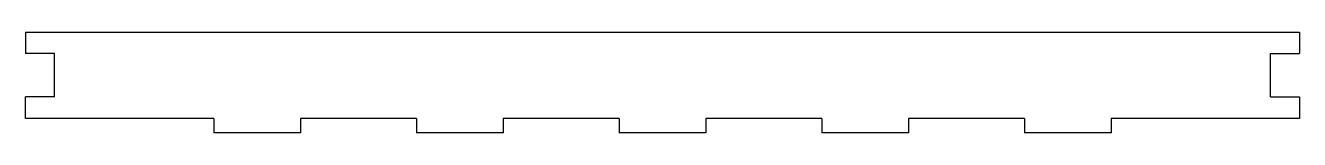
# Model space of a CAD drawing. Header units: millimetres. Extents: x 5 to 445, y -435 to -400.
import ezdxf

# ---------------------------------------------------------------- set-up
doc = ezdxf.new("R2010")
doc.units = ezdxf.units.MM

msp = doc.modelspace()

# ---------------------------------------------------------------- linework, layer by layer
at = {"color": 7, "linetype": 'Continuous', "lineweight": 25}
for p, q in [((5, -400), (445, -400)), ((5, -400), (5, -407.5)), ((445, -400), (445, -407.5)), ((15, -407.5), (5, -407.5)), ((15, -422.5), (15, -407.5)), ((435, -422.5), (435, -407.5)), ((435, -407.5), (445, -407.5)), ((15, -422.5), (5, -422.5)), ((5, -430), (5, -422.5)), ((435, -422.5), (445, -422.5)), ((445, -422.5), (445, -430)), ((70, -430), (5, -430)), ((70, -430), (70, -435)), ((100, -430), (100, -435)), ((140, -430), (100, -430)), ((140, -430), (140, -435)), ((170, -430), (170, -435)), ((210, -430), (170, -430)), ((210, -430), (210, -435)), ((240, -430), (240, -435)), ((280, -430), (240, -430)), ((280, -430), (280, -435)), ((310, -430), (310, -435)), ((350, -430), (310, -430)), ((350, -430), (350, -435)), ((380, -430), (380, -435)), ((445, -430), (380, -430)), ((100, -435), (70, -435)), ((170, -435), (140, -435)), ((240, -435), (210, -435)), ((310, -435), (280, -435)), ((380, -435), (350, -435))]:
    msp.add_line(p, q, dxfattribs=at)

doc.saveas('drawing.dxf')
